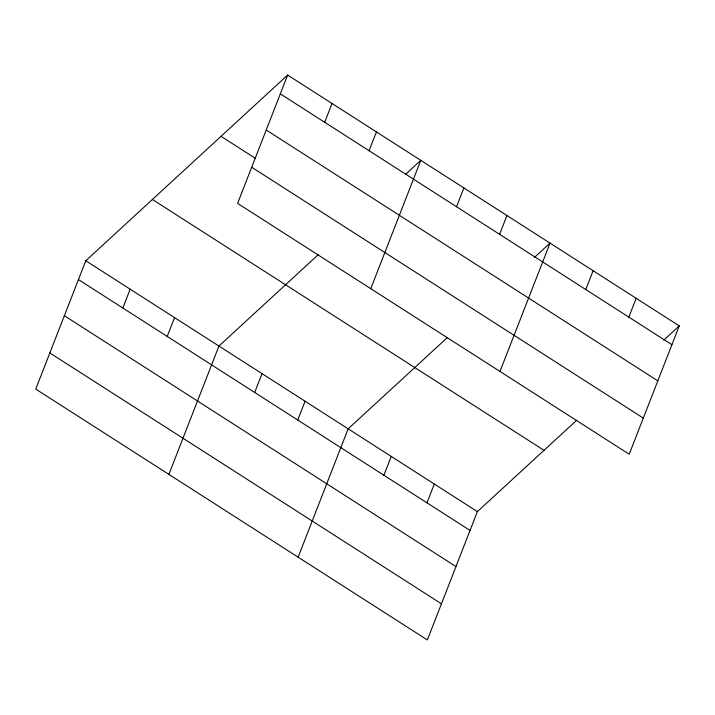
<?xml version="1.0" encoding="UTF-8"?>
<svg xmlns="http://www.w3.org/2000/svg" width="715" height="715" viewBox="0 0 715 715"><rect width="100%" height="100%" fill="white"/><g stroke="black" fill="none" stroke-linecap="round" stroke-linejoin="round"><path stroke-width="1.07" d="M287.644 75.048L237.612 203.382L629.209 454.24L679.25 325.897L287.644 75.048L85.791 260.76L35.75 389.103L427.356 639.952L477.388 511.618L576.683 420.259M122.837 308.004L130.166 289.191M167.221 336.434L174.549 317.621M168.892 474.394L218.933 346.051L318.229 254.701M324.69 122.283L332.028 103.478M254.674 392.455L262.012 373.641M369.074 150.713L376.412 131.909M297.753 420.045L305.082 401.24M370.754 288.672L420.795 160.339L405.36 174.54M298.128 557.173L348.16 428.83L447.456 337.48M456.536 206.742L463.865 187.929M383.901 475.234L391.239 456.429M499.615 234.332L506.944 215.528M426.98 502.833L434.318 484.019M499.982 371.46L550.023 243.118L534.588 257.32M585.764 289.521L593.101 270.708M628.843 317.111L636.171 298.307M663.815 340.099L679.25 325.897M280.316 93.853L671.912 344.71M266.221 129.996L657.827 380.854M221.033 136.333L255.246 158.247M251.698 167.239L643.303 418.096M152.402 199.476L544.008 450.325M85.791 260.76L477.388 511.618M78.453 279.574L470.059 530.423M64.359 315.717L455.964 566.566M49.844 352.951L441.45 603.809"/></g></svg>
